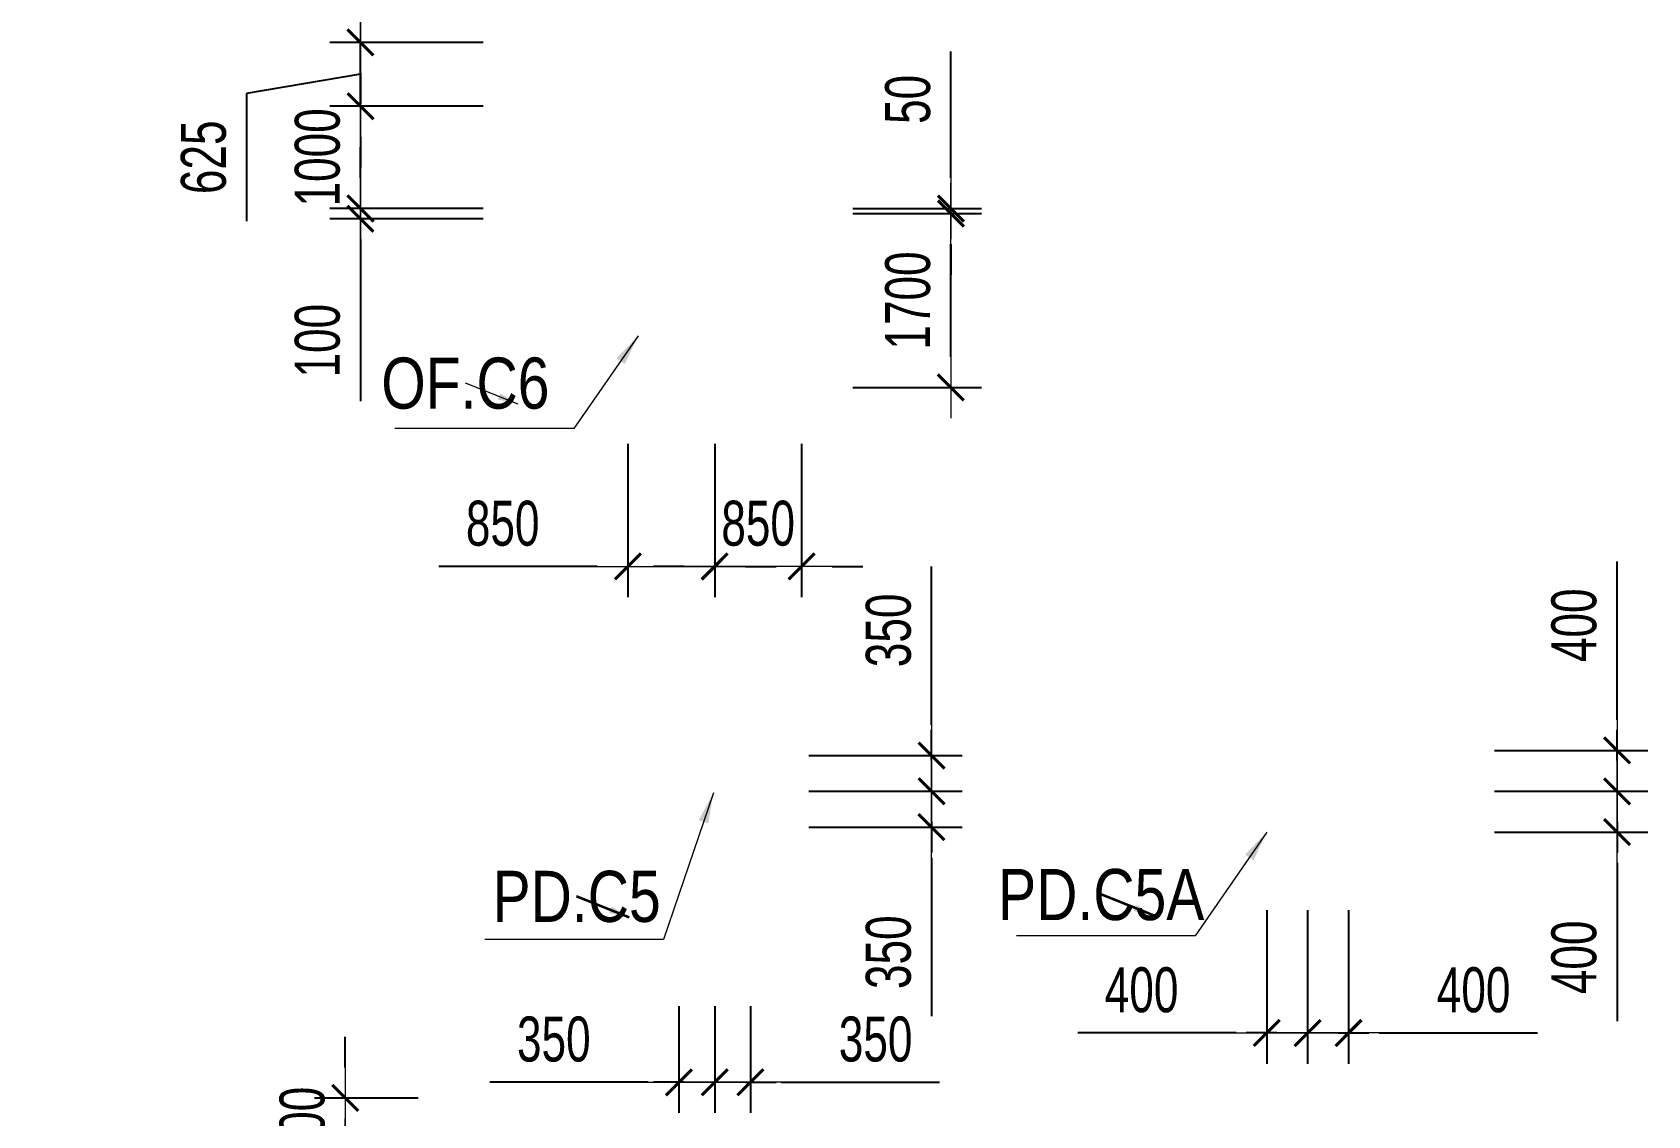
# Model space of a CAD drawing. Header units: millimetres. Extents: x -259680 to 699608, y -1281 to 104748.
# Drawn here: x 76525 to 92327, y 68427 to 79023 of the extents above; entities that cross this region are included whole.
import ezdxf
from ezdxf.enums import TextEntityAlignment as Align

# ---------------------------------------------------------------- set-up
doc = ezdxf.new("R2010")
doc.units = ezdxf.units.MM
doc.layers.get('0').update_dxf_attribs({"lineweight": 20})
doc.layers.get('Defpoints').update_dxf_attribs({"color": 151, "lineweight": 9})
for name, color, linetype, lineweight in [('$0$C1', 20, 'Continuous', 35), ('$1$NDC_S_ANNO', 7, 'Continuous', 20), ('$1$NDC_S_DIM', 1, 'Continuous', 15), ('$1$NDC_S_VN TEXT', 7, 'Continuous', 20), ('NDC_S_DIM', 1, 'Continuous', 15)]:
    doc.layers.add(name, color=color, linetype=linetype, lineweight=lineweight)
doc.styles.add('$1$NDC_DIM', font='', dxfattribs={"width": 0.75})
doc.styles.add('$2$ARIAL', font='arial.ttf', dxfattribs={"width": 0.8})
doc.styles.add('NDC_DIM', font='', dxfattribs={"width": 0.75})
doc.styles.get('$1$NDC_DIM').set_extended_font_data('Dotum')
doc.styles.get('NDC_DIM').set_extended_font_data('Dotum')
doc.dimstyles.new('$0$NDC_dim_150', dxfattribs={"dimscale": 150, "dimtxt": 2.2, "dimasz": 1.5, "dimexe": 1.5, "dimexo": 2.5, "dimgap": 1, "dimtad": 1, "dimdec": 0, "dimzin": 0, "dimdsep": 46, "dimtxsty": '$1$NDC_DIM', "dimblk": '$1$DIMMARK', "dimcen": 0.09, "dimdle": 1.2, "dimclrd": 1, "dimclre": 1, "dimclrt": 3, "dimadec": 0, "dimazin": 0, "dimtfac": 1, "dimtdec": 0, "dimtix": 1, "dimtofl": 0, "dimtmove": 0, "dimatfit": 3, "dimfxl": 0, "dimtolj": 1, "dimtzin": 0, "dimarcsym": 0})
doc.dimstyles.new('$1$NDC_dim_iso', dxfattribs={"dimtxt": 2.2, "dimasz": 1, "dimexe": 1.5, "dimexo": 2.5, "dimgap": 1, "dimtad": 1, "dimdec": 0, "dimzin": 0, "dimdsep": 46, "dimtxsty": '$1$NDC_DIM', "dimblk": '$1$DIMMARK', "dimcen": 0.09, "dimdle": 1.2, "dimclrd": 1, "dimclre": 1, "dimclrt": 3, "dimadec": 0, "dimazin": 0, "dimtfac": 1, "dimtdec": 0, "dimtix": 1, "dimtofl": 0, "dimtmove": 0, "dimatfit": 3, "dimfxl": 0, "dimtolj": 1, "dimtzin": 0, "dimarcsym": 0})
doc.dimstyles.new('NDC_dim_200', dxfattribs={"dimscale": 200, "dimtxt": 2.2, "dimasz": 1.5, "dimexe": 1.5, "dimexo": 2.5, "dimgap": 1, "dimtad": 1, "dimdec": 0, "dimzin": 0, "dimdsep": 46, "dimtxsty": 'NDC_DIM', "dimblk": 'DIMMARK', "dimcen": 0.09, "dimdle": 1.2, "dimclrd": 1, "dimclre": 1, "dimclrt": 3, "dimadec": 0, "dimazin": 0, "dimtfac": 1, "dimtdec": 0, "dimtix": 1, "dimtofl": 0, "dimtmove": 0, "dimatfit": 3, "dimfxl": 0, "dimtolj": 1, "dimtzin": 0, "dimarcsym": 0})

# ---------------------------------------------------------------- blocks, each defined once
blk = doc.blocks.new('$1$DIMMARK')
at = {"layer": '$1$NDC_S_DIM', "color": 1}
blk.add_line((-1.5, 0), (1, 0), dxfattribs=at)
at = {"layer": '$1$NDC_S_DIM', "color": 2, "const_width": 0.1}
blk.add_lwpolyline([(-0.424, -0.424), (0.424, 0.424)], dxfattribs=at)
blk = doc.blocks.new('DIMMARK')
at = {"layer": 'NDC_S_DIM', "color": 1}
blk.add_line((-1.5, 0), (1, 0), dxfattribs=at)
at = {"layer": 'NDC_S_DIM', "color": 2, "const_width": 0.1}
blk.add_lwpolyline([(-0.424, -0.424), (0.424, 0.424)], dxfattribs=at)
blk = doc.blocks.new('*D747')
at = {"layer": 'Defpoints', "color": 0, "ltscale": 100, "transparency": 16777216}
for p in [(83550, 71950), (85321, 71950), (83550, 71600)]:
    blk.add_point(p, dxfattribs=at)
at = {"layer": 'NDC_S_DIM', "color": 1, "lineweight": -2, "ltscale": 100, "transparency": 16777216}
for p, q in [((85321, 72250), (85321, 73799)), ((84121, 71950), (85621, 71950)), ((84121, 71600), (85621, 71600)), ((85321, 71300), (85321, 71000))]:
    blk.add_line(p, q, dxfattribs=at)
at = {"layer": 'NDC_S_DIM', "color": 1, "lineweight": -2, "ltscale": 100, "transparency": 16777216, "xscale": 300, "yscale": 300, "zscale": 300}
for p, rotation in [((85321, 71950), 270), ((85321, 71600), 90)]:
    blk.add_blockref('DIMMARK', p, dxfattribs=dict(at, rotation=rotation))
at = {"layer": 'NDC_S_DIM', "color": 3, "ltscale": 100, "transparency": 16777216, "insert": (84901, 73174), "char_height": 440, "attachment_point": 5, "rotation": 90, "style": 'NDC_DIM'}
blk.add_mtext('\\A1;350', dxfattribs=at)
blk = doc.blocks.new('*D748')
at = {"layer": 'Defpoints', "color": 0, "ltscale": 100, "transparency": 16777216}
for p in [(83550, 71600), (85321, 71600), (83550, 71250)]:
    blk.add_point(p, dxfattribs=at)
at = {"layer": 'NDC_S_DIM', "color": 1, "lineweight": -2, "ltscale": 100, "transparency": 16777216}
for p, q in [((85321, 71900), (85321, 72200)), ((84121, 71600), (85621, 71600)), ((84121, 71250), (85621, 71250)), ((85321, 70950), (85321, 69401))]:
    blk.add_line(p, q, dxfattribs=at)
at = {"layer": 'NDC_S_DIM', "color": 1, "lineweight": -2, "ltscale": 100, "transparency": 16777216, "xscale": 300, "yscale": 300, "zscale": 300}
for p, rotation in [((85321, 71600), 270), ((85321, 71250), 90)]:
    blk.add_blockref('DIMMARK', p, dxfattribs=dict(at, rotation=rotation))
at = {"layer": 'NDC_S_DIM', "color": 3, "ltscale": 100, "transparency": 16777216, "insert": (84901, 70026), "char_height": 440, "attachment_point": 5, "rotation": 90, "style": 'NDC_DIM'}
blk.add_mtext('\\A1;350', dxfattribs=at)
blk = doc.blocks.new('*D749')
at = {"layer": 'Defpoints', "color": 0, "ltscale": 100, "transparency": 16777216}
for p in [(83200, 69998), (83550, 69998), (83550, 68754)]:
    blk.add_point(p, dxfattribs=at)
at = {"layer": 'NDC_S_DIM', "color": 1, "lineweight": -2, "ltscale": 100, "transparency": 16777216}
for p, q in [((83200, 69498), (83200, 68454)), ((83550, 69498), (83550, 68454)), ((82900, 68754), (82600, 68754)), ((83850, 68754), (85399, 68754))]:
    blk.add_line(p, q, dxfattribs=at)
at = {"layer": 'NDC_S_DIM', "color": 1, "lineweight": -2, "ltscale": 100, "transparency": 16777216, "xscale": 300, "yscale": 300, "zscale": 300}
blk.add_blockref('DIMMARK', (83200, 68754), dxfattribs=at)
at = {"layer": 'NDC_S_DIM', "color": 1, "lineweight": -2, "ltscale": 100, "transparency": 16777216, "xscale": 300, "yscale": 300, "zscale": 300, "rotation": 180}
blk.add_blockref('DIMMARK', (83550, 68754), dxfattribs=at)
at = {"layer": 'NDC_S_DIM', "color": 3, "ltscale": 100, "transparency": 16777216, "insert": (84774, 69174), "char_height": 440, "attachment_point": 5, "style": 'NDC_DIM'}
blk.add_mtext('\\A1;350', dxfattribs=at)
blk = doc.blocks.new('*D750')
at = {"layer": 'Defpoints', "color": 0, "ltscale": 100, "transparency": 16777216}
for p in [(82850, 69998), (83200, 69998), (83200, 68754)]:
    blk.add_point(p, dxfattribs=at)
at = {"layer": 'NDC_S_DIM', "color": 1, "lineweight": -2, "ltscale": 100, "transparency": 16777216}
for p, q in [((82850, 69498), (82850, 68454)), ((83200, 69498), (83200, 68454)), ((82550, 68754), (81001, 68754)), ((83500, 68754), (83800, 68754))]:
    blk.add_line(p, q, dxfattribs=at)
at = {"layer": 'NDC_S_DIM', "color": 1, "lineweight": -2, "ltscale": 100, "transparency": 16777216, "xscale": 300, "yscale": 300, "zscale": 300}
blk.add_blockref('DIMMARK', (82850, 68754), dxfattribs=at)
at = {"layer": 'NDC_S_DIM', "color": 1, "lineweight": -2, "ltscale": 100, "transparency": 16777216, "xscale": 300, "yscale": 300, "zscale": 300, "rotation": 180}
blk.add_blockref('DIMMARK', (83200, 68754), dxfattribs=at)
at = {"layer": 'NDC_S_DIM', "color": 3, "ltscale": 100, "transparency": 16777216, "insert": (81626, 69174), "char_height": 440, "attachment_point": 5, "style": 'NDC_DIM'}
blk.add_mtext('\\A1;350', dxfattribs=at)
blk = doc.blocks.new('*D753')
at = {"layer": 'Defpoints', "color": 0, "ltscale": 100, "transparency": 16777216}
for p in [(80800, 68600), (79586, 68100), (80800, 68100)]:
    blk.add_point(p, dxfattribs=at)
at = {"layer": 'NDC_S_DIM', "color": 1, "lineweight": -2, "ltscale": 100, "transparency": 16777216}
for p, q in [((79586, 68900), (79586, 69200)), ((80300, 68600), (79286, 68600)), ((80300, 68100), (79286, 68100)), ((79586, 67800), (79586, 67500))]:
    blk.add_line(p, q, dxfattribs=at)
at = {"layer": 'NDC_S_DIM', "color": 1, "lineweight": -2, "ltscale": 100, "transparency": 16777216, "xscale": 300, "yscale": 300, "zscale": 300}
for p, rotation in [((79586, 68600), 270), ((79586, 68100), 90)]:
    blk.add_blockref('DIMMARK', p, dxfattribs=dict(at, rotation=rotation))
at = {"layer": 'NDC_S_DIM', "color": 3, "ltscale": 100, "transparency": 16777216, "insert": (79166, 68350), "char_height": 440, "attachment_point": 5, "rotation": 90, "style": 'NDC_DIM'}
blk.add_mtext('\\A1;500', dxfattribs=at)
blk = doc.blocks.new('*D647')
at = {"layer": 'Defpoints', "color": 0, "ltscale": 100, "transparency": 16777216}
for p in [(89000, 71200), (89400, 71200), (89400, 69236)]:
    blk.add_point(p, dxfattribs=at)
at = {"layer": 'NDC_S_DIM', "color": 1, "lineweight": -2, "ltscale": 100, "transparency": 16777216}
for p, q in [((89000, 70436), (89000, 68936)), ((89400, 70436), (89400, 68936)), ((88700, 69236), (88400, 69236)), ((89700, 69236), (91249, 69236))]:
    blk.add_line(p, q, dxfattribs=at)
at = {"layer": 'NDC_S_DIM', "color": 1, "lineweight": -2, "ltscale": 100, "transparency": 16777216, "xscale": 300, "yscale": 300, "zscale": 300}
blk.add_blockref('DIMMARK', (89000, 69236), dxfattribs=at)
at = {"layer": 'NDC_S_DIM', "color": 1, "lineweight": -2, "ltscale": 100, "transparency": 16777216, "xscale": 300, "yscale": 300, "zscale": 300, "rotation": 180}
blk.add_blockref('DIMMARK', (89400, 69236), dxfattribs=at)
at = {"layer": 'NDC_S_DIM', "color": 3, "ltscale": 100, "transparency": 16777216, "insert": (90624, 69656), "char_height": 440, "attachment_point": 5, "style": 'NDC_DIM'}
blk.add_mtext('\\A1;400', dxfattribs=at)
blk = doc.blocks.new('*D648')
at = {"layer": 'Defpoints', "color": 0, "ltscale": 100, "transparency": 16777216}
for p in [(88600, 71200), (89000, 71200), (89000, 69236)]:
    blk.add_point(p, dxfattribs=at)
at = {"layer": 'NDC_S_DIM', "color": 1, "lineweight": -2, "ltscale": 100, "transparency": 16777216}
for p, q in [((88600, 70436), (88600, 68936)), ((89000, 70436), (89000, 68936)), ((88300, 69236), (86751, 69236)), ((89300, 69236), (89600, 69236))]:
    blk.add_line(p, q, dxfattribs=at)
at = {"layer": 'NDC_S_DIM', "color": 1, "lineweight": -2, "ltscale": 100, "transparency": 16777216, "xscale": 300, "yscale": 300, "zscale": 300}
blk.add_blockref('DIMMARK', (88600, 69236), dxfattribs=at)
at = {"layer": 'NDC_S_DIM', "color": 1, "lineweight": -2, "ltscale": 100, "transparency": 16777216, "xscale": 300, "yscale": 300, "zscale": 300, "rotation": 180}
blk.add_blockref('DIMMARK', (89000, 69236), dxfattribs=at)
at = {"layer": 'NDC_S_DIM', "color": 3, "ltscale": 100, "transparency": 16777216, "insert": (87376, 69656), "char_height": 440, "attachment_point": 5, "style": 'NDC_DIM'}
blk.add_mtext('\\A1;400', dxfattribs=at)
blk = doc.blocks.new('*D649')
at = {"layer": 'Defpoints', "color": 0, "ltscale": 100, "transparency": 16777216}
for p in [(89400, 72000), (92027, 72000), (89400, 71600)]:
    blk.add_point(p, dxfattribs=at)
at = {"layer": 'NDC_S_DIM', "color": 1, "lineweight": -2, "ltscale": 100, "transparency": 16777216}
for p, q in [((92027, 72300), (92027, 73849)), ((90827, 72000), (92327, 72000)), ((90827, 71600), (92327, 71600)), ((92027, 71300), (92027, 71000))]:
    blk.add_line(p, q, dxfattribs=at)
at = {"layer": 'NDC_S_DIM', "color": 1, "lineweight": -2, "ltscale": 100, "transparency": 16777216, "xscale": 300, "yscale": 300, "zscale": 300}
for p, rotation in [((92027, 72000), 270), ((92027, 71600), 90)]:
    blk.add_blockref('DIMMARK', p, dxfattribs=dict(at, rotation=rotation))
at = {"layer": 'NDC_S_DIM', "color": 3, "ltscale": 100, "transparency": 16777216, "insert": (91607, 73224), "char_height": 440, "attachment_point": 5, "rotation": 90, "style": 'NDC_DIM'}
blk.add_mtext('\\A1;400', dxfattribs=at)
blk = doc.blocks.new('*D650')
at = {"layer": 'Defpoints', "color": 0, "ltscale": 100, "transparency": 16777216}
for p in [(89400, 71600), (92027, 71600), (89400, 71200)]:
    blk.add_point(p, dxfattribs=at)
at = {"layer": 'NDC_S_DIM', "color": 1, "lineweight": -2, "ltscale": 100, "transparency": 16777216}
for p, q in [((92027, 71900), (92027, 72200)), ((90827, 71600), (92327, 71600)), ((90827, 71200), (92327, 71200)), ((92027, 70900), (92027, 69351))]:
    blk.add_line(p, q, dxfattribs=at)
at = {"layer": 'NDC_S_DIM', "color": 1, "lineweight": -2, "ltscale": 100, "transparency": 16777216, "xscale": 300, "yscale": 300, "zscale": 300}
for p, rotation in [((92027, 71600), 270), ((92027, 71200), 90)]:
    blk.add_blockref('DIMMARK', p, dxfattribs=dict(at, rotation=rotation))
at = {"layer": 'NDC_S_DIM', "color": 3, "ltscale": 100, "transparency": 16777216, "insert": (91607, 69976), "char_height": 440, "attachment_point": 5, "rotation": 90, "style": 'NDC_DIM'}
blk.add_mtext('\\A1;400', dxfattribs=at)
blk = doc.blocks.new('*D1008')
at = {"layer": 'Defpoints', "color": 0, "ltscale": 100, "transparency": 16777216}
for p in [(82350, 75550), (83200, 75550), (83200, 73799)]:
    blk.add_point(p, dxfattribs=at)
at = {"layer": 'NDC_S_DIM', "color": 1, "lineweight": -2, "ltscale": 100, "transparency": 16777216}
for p, q in [((82350, 74999), (82350, 73499)), ((83200, 74999), (83200, 73499)), ((82050, 73799), (80501, 73799)), ((83500, 73799), (83800, 73799))]:
    blk.add_line(p, q, dxfattribs=at)
at = {"layer": 'NDC_S_DIM', "color": 1, "lineweight": -2, "ltscale": 100, "transparency": 16777216, "xscale": 300, "yscale": 300, "zscale": 300}
blk.add_blockref('DIMMARK', (82350, 73799), dxfattribs=at)
at = {"layer": 'NDC_S_DIM', "color": 1, "lineweight": -2, "ltscale": 100, "transparency": 16777216, "xscale": 300, "yscale": 300, "zscale": 300, "rotation": 180}
blk.add_blockref('DIMMARK', (83200, 73799), dxfattribs=at)
at = {"layer": 'NDC_S_DIM', "color": 3, "ltscale": 100, "transparency": 16777216, "insert": (81126, 74219), "char_height": 440, "attachment_point": 5, "style": 'NDC_DIM'}
blk.add_mtext('\\A1;850', dxfattribs=at)
blk = doc.blocks.new('*D1009')
at = {"layer": 'Defpoints', "color": 0, "ltscale": 100, "transparency": 16777216}
for p in [(83200, 75550), (84050, 75550), (84050, 73799)]:
    blk.add_point(p, dxfattribs=at)
at = {"layer": 'NDC_S_DIM', "color": 1, "lineweight": -2, "ltscale": 100, "transparency": 16777216}
for p, q in [((83200, 74999), (83200, 73499)), ((84050, 74999), (84050, 73499)), ((82900, 73799), (82600, 73799)), ((84350, 73799), (84650, 73799))]:
    blk.add_line(p, q, dxfattribs=at)
at = {"layer": 'NDC_S_DIM', "color": 1, "lineweight": -2, "ltscale": 100, "transparency": 16777216, "xscale": 300, "yscale": 300, "zscale": 300}
blk.add_blockref('DIMMARK', (83200, 73799), dxfattribs=at)
at = {"layer": 'NDC_S_DIM', "color": 1, "lineweight": -2, "ltscale": 100, "transparency": 16777216, "xscale": 300, "yscale": 300, "zscale": 300, "rotation": 180}
blk.add_blockref('DIMMARK', (84050, 73799), dxfattribs=at)
at = {"layer": 'NDC_S_DIM', "color": 3, "ltscale": 100, "transparency": 16777216, "insert": (83625, 74219), "char_height": 440, "attachment_point": 5, "style": 'NDC_DIM'}
blk.add_mtext('\\A1;850', dxfattribs=at)
blk = doc.blocks.new('*D1010')
at = {"layer": 'Defpoints', "color": 0, "ltscale": 100, "transparency": 16777216}
for p in [(84050, 77250), (85510, 77250), (84050, 75550)]:
    blk.add_point(p, dxfattribs=at)
at = {"layer": 'NDC_S_DIM', "color": 1, "lineweight": -2, "ltscale": 100, "transparency": 16777216}
for p, q in [((84550, 77250), (85810, 77250)), ((85510, 75850), (85510, 76950)), ((84550, 75550), (85810, 75550))]:
    blk.add_line(p, q, dxfattribs=at)
at = {"layer": 'NDC_S_DIM', "color": 1, "lineweight": -2, "ltscale": 100, "transparency": 16777216, "xscale": 300, "yscale": 300, "zscale": 300}
for p, rotation in [((85510, 77250), 90), ((85510, 75550), 270)]:
    blk.add_blockref('DIMMARK', p, dxfattribs=dict(at, rotation=rotation))
at = {"layer": 'NDC_S_DIM', "color": 3, "ltscale": 100, "transparency": 16777216, "insert": (85090, 76400), "char_height": 440, "attachment_point": 5, "rotation": 90, "style": 'NDC_DIM'}
blk.add_mtext('\\A1;1700', dxfattribs=at)
blk = doc.blocks.new('*D1011')
at = {"layer": 'Defpoints', "color": 0, "ltscale": 100, "transparency": 16777216}
for p in [(84050, 77300), (85510, 77300), (84050, 77250)]:
    blk.add_point(p, dxfattribs=at)
at = {"layer": 'NDC_S_DIM', "color": 1, "lineweight": -2, "ltscale": 100, "transparency": 16777216}
for p, q in [((85510, 77600), (85510, 78834)), ((84550, 77300), (85810, 77300)), ((84550, 77250), (85810, 77250)), ((85510, 76950), (85510, 76650))]:
    blk.add_line(p, q, dxfattribs=at)
at = {"layer": 'NDC_S_DIM', "color": 1, "lineweight": -2, "ltscale": 100, "transparency": 16777216, "xscale": 300, "yscale": 300, "zscale": 300}
for p, rotation in [((85510, 77300), 270), ((85510, 77250), 90)]:
    blk.add_blockref('DIMMARK', p, dxfattribs=dict(at, rotation=rotation))
at = {"layer": 'NDC_S_DIM', "color": 3, "ltscale": 100, "transparency": 16777216, "insert": (85090, 78367), "char_height": 440, "attachment_point": 5, "rotation": 90, "style": 'NDC_DIM'}
blk.add_mtext('\\A1;50', dxfattribs=at)
blk = doc.blocks.new('*D1198')
at = {"layer": 'Defpoints', "color": 0, "ltscale": 100, "transparency": 16777216}
for p in [(83100, 77300), (79735, 77200), (83200, 77200)]:
    blk.add_point(p, dxfattribs=at)
at = {"layer": 'NDC_S_DIM', "color": 1, "lineweight": -2, "ltscale": 100, "transparency": 16777216}
for p, q in [((79735, 77600), (79735, 77900)), ((80935, 77300), (79435, 77300)), ((80935, 77200), (79435, 77200)), ((79735, 76900), (79735, 75414))]:
    blk.add_line(p, q, dxfattribs=at)
at = {"layer": 'NDC_S_DIM', "color": 1, "lineweight": -2, "ltscale": 100, "transparency": 16777216, "xscale": 300, "yscale": 300, "zscale": 300}
for p, rotation in [((79735, 77300), 270), ((79735, 77200), 90)]:
    blk.add_blockref('DIMMARK', p, dxfattribs=dict(at, rotation=rotation))
at = {"layer": 'NDC_S_DIM', "color": 3, "ltscale": 100, "transparency": 16777216, "insert": (79315, 76007), "char_height": 440, "attachment_point": 5, "rotation": 90, "style": 'NDC_DIM'}
blk.add_mtext('\\A1;100', dxfattribs=at)
blk = doc.blocks.new('*D1199')
at = {"layer": 'Defpoints', "color": 0, "ltscale": 100, "transparency": 16777216}
for p in [(79735, 78300), (82100, 78300), (81700, 77300)]:
    blk.add_point(p, dxfattribs=at)
at = {"layer": 'NDC_S_DIM', "color": 1, "lineweight": -2, "ltscale": 100, "transparency": 16777216}
for p, q in [((79735, 78600), (79735, 78900)), ((80935, 78300), (79435, 78300)), ((80935, 77300), (79435, 77300)), ((79735, 77000), (79735, 76700))]:
    blk.add_line(p, q, dxfattribs=at)
at = {"layer": 'NDC_S_DIM', "color": 1, "lineweight": -2, "ltscale": 100, "transparency": 16777216, "xscale": 300, "yscale": 300, "zscale": 300}
for p, rotation in [((79735, 78300), 270), ((79735, 77300), 90)]:
    blk.add_blockref('DIMMARK', p, dxfattribs=dict(at, rotation=rotation))
at = {"layer": 'NDC_S_DIM', "color": 3, "ltscale": 100, "transparency": 16777216, "insert": (79315, 77800), "char_height": 440, "attachment_point": 5, "rotation": 90, "style": 'NDC_DIM'}
blk.add_mtext('\\A1;1000', dxfattribs=at)
blk = doc.blocks.new('*D1200')
at = {"layer": 'Defpoints', "color": 0, "ltscale": 100, "transparency": 16777216}
for p in [(79735, 78925), (82300, 78925), (82100, 78300)]:
    blk.add_point(p, dxfattribs=at)
at = {"layer": 'NDC_S_DIM', "color": 1, "lineweight": -2, "ltscale": 100, "transparency": 16777216}
for p, q in [((79735, 79225), (79735, 79525)), ((80935, 78925), (79435, 78925)), ((79735, 78300), (79735, 78925)), ((79735, 78613), (78621, 78425)), ((78621, 78425), (78621, 77176)), ((80935, 78300), (79435, 78300)), ((79735, 78000), (79735, 77700))]:
    blk.add_line(p, q, dxfattribs=at)
at = {"layer": 'NDC_S_DIM', "color": 1, "lineweight": -2, "ltscale": 100, "transparency": 16777216, "xscale": 300, "yscale": 300, "zscale": 300}
for p, rotation in [((79735, 78925), 270), ((79735, 78300), 90)]:
    blk.add_blockref('DIMMARK', p, dxfattribs=dict(at, rotation=rotation))
at = {"layer": 'NDC_S_DIM', "color": 3, "ltscale": 100, "transparency": 16777216, "insert": (78201, 77801), "char_height": 440, "attachment_point": 5, "rotation": 90, "style": 'NDC_DIM'}
blk.add_mtext('\\A1;625', dxfattribs=at)
blk = doc.blocks.new('*D1201')
at = {"layer": 'Defpoints', "color": 0, "ltscale": 100, "transparency": 16777216}
for p in [(79735, 80275), (82300, 80275), (82300, 78925)]:
    blk.add_point(p, dxfattribs=at)
at = {"layer": 'NDC_S_DIM', "color": 1, "lineweight": -2, "ltscale": 100, "transparency": 16777216}
for p, q in [((79735, 80575), (79735, 80875)), ((80935, 80275), (79435, 80275)), ((80935, 78925), (79435, 78925)), ((79735, 78625), (79735, 78325))]:
    blk.add_line(p, q, dxfattribs=at)
at = {"layer": 'NDC_S_DIM', "color": 1, "lineweight": -2, "ltscale": 100, "transparency": 16777216, "xscale": 300, "yscale": 300, "zscale": 300}
for p, rotation in [((79735, 80275), 270), ((79735, 78925), 90)]:
    blk.add_blockref('DIMMARK', p, dxfattribs=dict(at, rotation=rotation))
at = {"layer": 'NDC_S_DIM', "color": 3, "ltscale": 100, "transparency": 16777216, "insert": (79315, 79600), "char_height": 440, "attachment_point": 5, "rotation": 90, "style": 'NDC_DIM'}
blk.add_mtext('\\A1;1350', dxfattribs=at)
blk = doc.blocks.new('*U214')
at = {"layer": '$1$NDC_S_ANNO', "ltscale": 0.8, "style": '$2$ARIAL', "width": 0.8}
blk.add_attdef('TEN', text='', height=2.5, dxfattribs=at).set_placement((-2.578, 1.026), align=Align.MIDDLE_CENTER)
at = {"layer": '$1$NDC_S_ANNO', "ltscale": 0.8, "style": '$2$ARIAL', "width": 0.8, "flags": 1}
blk.add_attdef('CHU_THICH', text='', height=2.5, dxfattribs=at).set_placement((0, 0), align=Align.MIDDLE_CENTER)
at = {"layer": 'Defpoints'}
blk.add_leader([(0, 0), (-2.578, 1.026)], dimstyle='$1$NDC_dim_iso', override={"dimgap": 0.625, "dimtad": 0}, dxfattribs=at)
blk = doc.blocks.new('$0$co t check')
at = {"layer": '$0$C1', "xscale": 200, "yscale": 200, "zscale": 200}
for p, values in [((80324, 70367), {'TEN': 'PD.C5'}), ((85456, 70385), {'TEN': 'PD.C5A'})]:
    blk.add_blockref('*U214', p, dxfattribs=at).add_auto_attribs(values)
at = {"layer": '$1$NDC_S_VN TEXT', "xscale": 200, "yscale": 200, "zscale": 200}
blk.add_blockref('*U214', (79236, 75387), dxfattribs=at).add_auto_attribs({'TEN': 'OF.C6'})
for points in [[(80411, 76054), (79780, 75148), (78030, 75148)], [(81146, 71586), (80659, 70151), (78910, 70151)], [(86559, 71200), (85861, 70185), (84111, 70185)]]:
    blk.add_leader(points, dimstyle='$0$NDC_dim_150', override={"dimasz": 2, "dimgap": 1, "dimtad": 0})

msp = doc.modelspace()

# ---------------------------------------------------------------- hatches: boundary and pattern name
at = {"layer": 'NDC_S_DIM', "ltscale": 100}
h = msp.add_hatch(dxfattribs=at)
h.set_pattern_fill('CROSS', color=256, scale=50)
h.paths.add_polyline_path([(87300, 89500), (87300, 71950), (63350, 71950), (63350, 66800), (44500, 66800), (44500, 64200), (3550, 64200), (3550, 89500)], flags=17)
h.paths.add_polyline_path([(87300, 89500), (87300, 71950), (63350, 71950), (63350, 66800), (44500, 66800), (44500, 64200), (3550, 64200), (3550, 89500)], flags=17)

# ---------------------------------------------------------------- block references
at = {"layer": '$1$NDC_S_DIM'}
msp.add_blockref('$0$co t check', (2040.6, 0), dxfattribs=at)

# ---------------------------------------------------------------- dimensions: what is measured, and where the dimension line sits
at = {"layer": 'NDC_S_DIM', "ltscale": 100}
dim = msp.add_linear_dim(base=(79735.3, 80275), p1=(82300, 78925), p2=(82300, 80275), angle=90, dimstyle='NDC_dim_200', override={"dimtmove": 1}, dxfattribs=at)
dim.commit()
dim.dimension.update_dxf_attribs({"geometry": '*D1201', "text_midpoint": (79315.3, 79600)})
dim = msp.add_linear_dim(base=(79735.3, 78925), p1=(82100, 78300), p2=(82300, 78925), angle=90, dimstyle='NDC_dim_200', override={"dimtmove": 1}, dxfattribs=at)
dim.commit()
dim.dimension.update_dxf_attribs({"geometry": '*D1200', "text_midpoint": (78621.4, 78225), "dimtype": 160})
for base, p1, p2, picture, middle in [((79735.3, 78300), (81700, 77300), (82100, 78300), '*D1199', (79315.3, 77800)), ((85510, 77250), (84050, 75550), (84050, 77250), '*D1010', (85090, 76400)), ((79586.3, 68100), (80800, 68600), (80800, 68100), '*D753', (79166.3, 68350))]:
    dim = msp.add_linear_dim(base=base, p1=p1, p2=p2, angle=90, dimstyle='NDC_dim_200', dxfattribs=at)
    dim.commit()
    dim.dimension.update_dxf_attribs({"geometry": picture, "text_midpoint": middle})
for base, p1, p2, picture, middle in [((85510, 77300), (84050, 77250), (84050, 77300), '*D1011', (85510, 78367.1)), ((79735.3, 77200), (83100, 77300), (83200, 77200), '*D1198', (79735.3, 76007.1)), ((85321.3, 71950), (83550, 71600), (83550, 71950), '*D747', (85321.3, 73174.3)), ((92026.7, 72000), (89400, 71600), (89400, 72000), '*D649', (92026.7, 73224.3)), ((85321.3, 71600), (83550, 71250), (83550, 71600), '*D748', (85321.3, 70025.7)), ((92026.7, 71600), (89400, 71200), (89400, 71600), '*D650', (92026.7, 69975.7))]:
    dim = msp.add_linear_dim(base=base, p1=p1, p2=p2, angle=90, dimstyle='NDC_dim_200', dxfattribs=at)
    dim.commit()
    dim.dimension.update_dxf_attribs({"geometry": picture, "text_midpoint": middle, "dimtype": 160})
for base, p1, p2, picture, middle in [((83200, 73799.4), (82350, 75550), (83200, 75550), '*D1008', (81125.7, 73799.4)), ((89000, 69235.5), (88600, 71200), (89000, 71200), '*D648', (87375.7, 69235.5)), ((89400, 69235.5), (89000, 71200), (89400, 71200), '*D647', (90624.3, 69235.5)), ((83200, 68754.5), (82850, 69997.8), (83200, 69997.8), '*D750', (81625.7, 68754.5)), ((83550, 68754.5), (83200, 69997.8), (83550, 69997.8), '*D749', (84774.3, 68754.5))]:
    dim = msp.add_linear_dim(base=base, p1=p1, p2=p2, dimstyle='NDC_dim_200', dxfattribs=at)
    dim.commit()
    dim.dimension.update_dxf_attribs({"geometry": picture, "text_midpoint": middle, "dimtype": 160})
dim = msp.add_linear_dim(base=(84050, 73799.4), p1=(83200, 75550), p2=(84050, 75550), dimstyle='NDC_dim_200', dxfattribs=at)
dim.commit()
dim.dimension.update_dxf_attribs({"geometry": '*D1009', "text_midpoint": (83625, 74219.4)})

doc.saveas('drawing.dxf')
